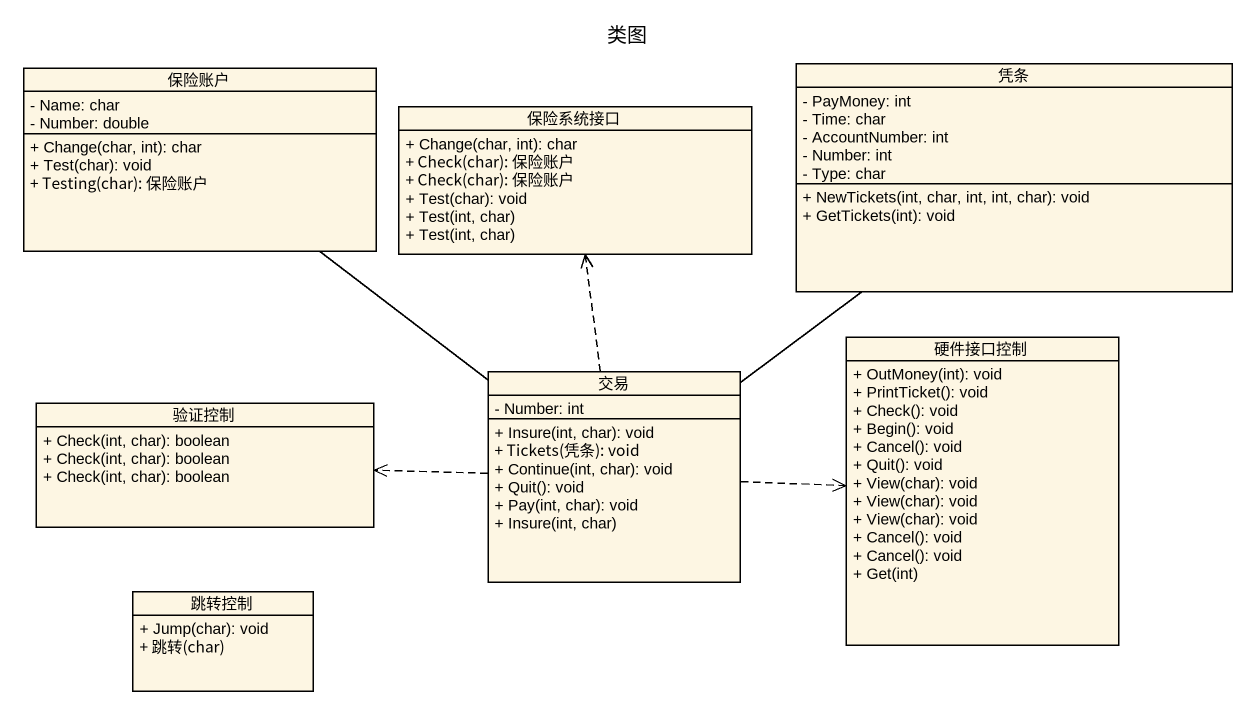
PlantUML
@startuml
title 类图
hide circle
hide empty members
skinparam classAttributeIconSize 0
class 保险账户 {
  - Name: char
  - Number: double
  + Change(char, int): char
  + Test(char): void
  + Testing(char): 保险账户
}
class 凭条 {
  - PayMoney: int
  - Time: char
  - AccountNumber: int
  - Number: int
  - Type: char
  + NewTickets(int, char, int, int, char): void
  + GetTickets(int): void
}
class 保险系统接口 {
  + Change(char, int): char
  + Check(char): 保险账户
  + Check(char): 保险账户
  + Test(char): void
  + Test(int, char)
  + Test(int, char)
}
class 交易 {
  - Number: int
  + Insure(int, char): void
  + Tickets(凭条): void
  + Continue(int, char): void
  + Quit(): void
  + Pay(int, char): void
  + Insure(int, char)
}
class 硬件接口控制 {
  + OutMoney(int): void
  + PrintTicket(): void
  + Check(): void
  + Begin(): void
  + Cancel(): void
  + Quit(): void
  + View(char): void
  + View(char): void
  + View(char): void
  + Cancel(): void
  + Cancel(): void
  + Get(int)
}
class 验证控制 {
  + Check(int, char): boolean
  + Check(int, char): boolean
  + Check(int, char): boolean
}
class 跳转控制 {
  + Jump(char): void
  + 跳转(char)
}
交易 -up- 保险账户
交易 -up- 凭条
交易 .up.> 保险系统接口
交易 .right.> 硬件接口控制
交易 .left.> 验证控制
@enduml
